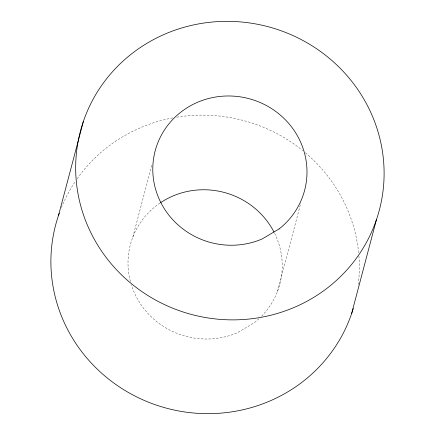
<?xml version="1.0" encoding="UTF-8"?>
<svg xmlns="http://www.w3.org/2000/svg" width="435" height="435" viewBox="0 0 435 435"><rect width="100%" height="100%" fill="white"/><g stroke="black" fill="none" stroke-linecap="round" stroke-linejoin="round"><path stroke-width="0.33" stroke-dasharray="2.17 1.63" d="M132.8 237.178L152.207 163.729M277.421 291.602L300.813 203.069M61.389 207.685A154.583 148.89 14.8 0 1 75.657 180.955M77.174 178.758A154.583 148.89 14.8 0 1 172.853 117.869M176.784 117.178A154.583 148.89 14.8 0 1 302.733 150.602M305.37 152.788A154.583 148.89 14.8 0 1 358.657 253.197M358.891 255.9A154.583 148.89 14.8 0 1 358.168 285.431M274.61 233.312A77.294 74.445 14.8 0 1 261.43 316.37M258.983 318.746A77.294 74.445 14.8 0 1 254.344 322.705L237.309 332.775A77.294 74.445 14.8 0 1 131.337 284.784M130.397 281.505A77.294 74.445 14.8 0 1 160.118 202.982"/><path stroke-width="0.65" d="M58.589 215.205L83.368 121.425M351.632 313.575L376.411 219.795A154.583 148.89 14.8 0 0 198.295 23.968A154.583 148.89 14.8 0 0 114.965 268.069A154.583 148.89 14.8 0 0 376.411 219.795M353.263 308.497A154.583 148.89 14.8 0 1 158.65 405.866A154.583 148.89 14.8 0 1 59.247 213.319M160.673 202.612A77.294 74.445 14.8 0 1 274.023 232.138M279.123 228.924L262.082 238.994A77.294 74.445 14.8 0 1 152.783 168.807A77.294 74.445 14.8 0 1 262.87 103.748A77.294 74.445 14.8 0 1 279.123 228.924"/></g></svg>
